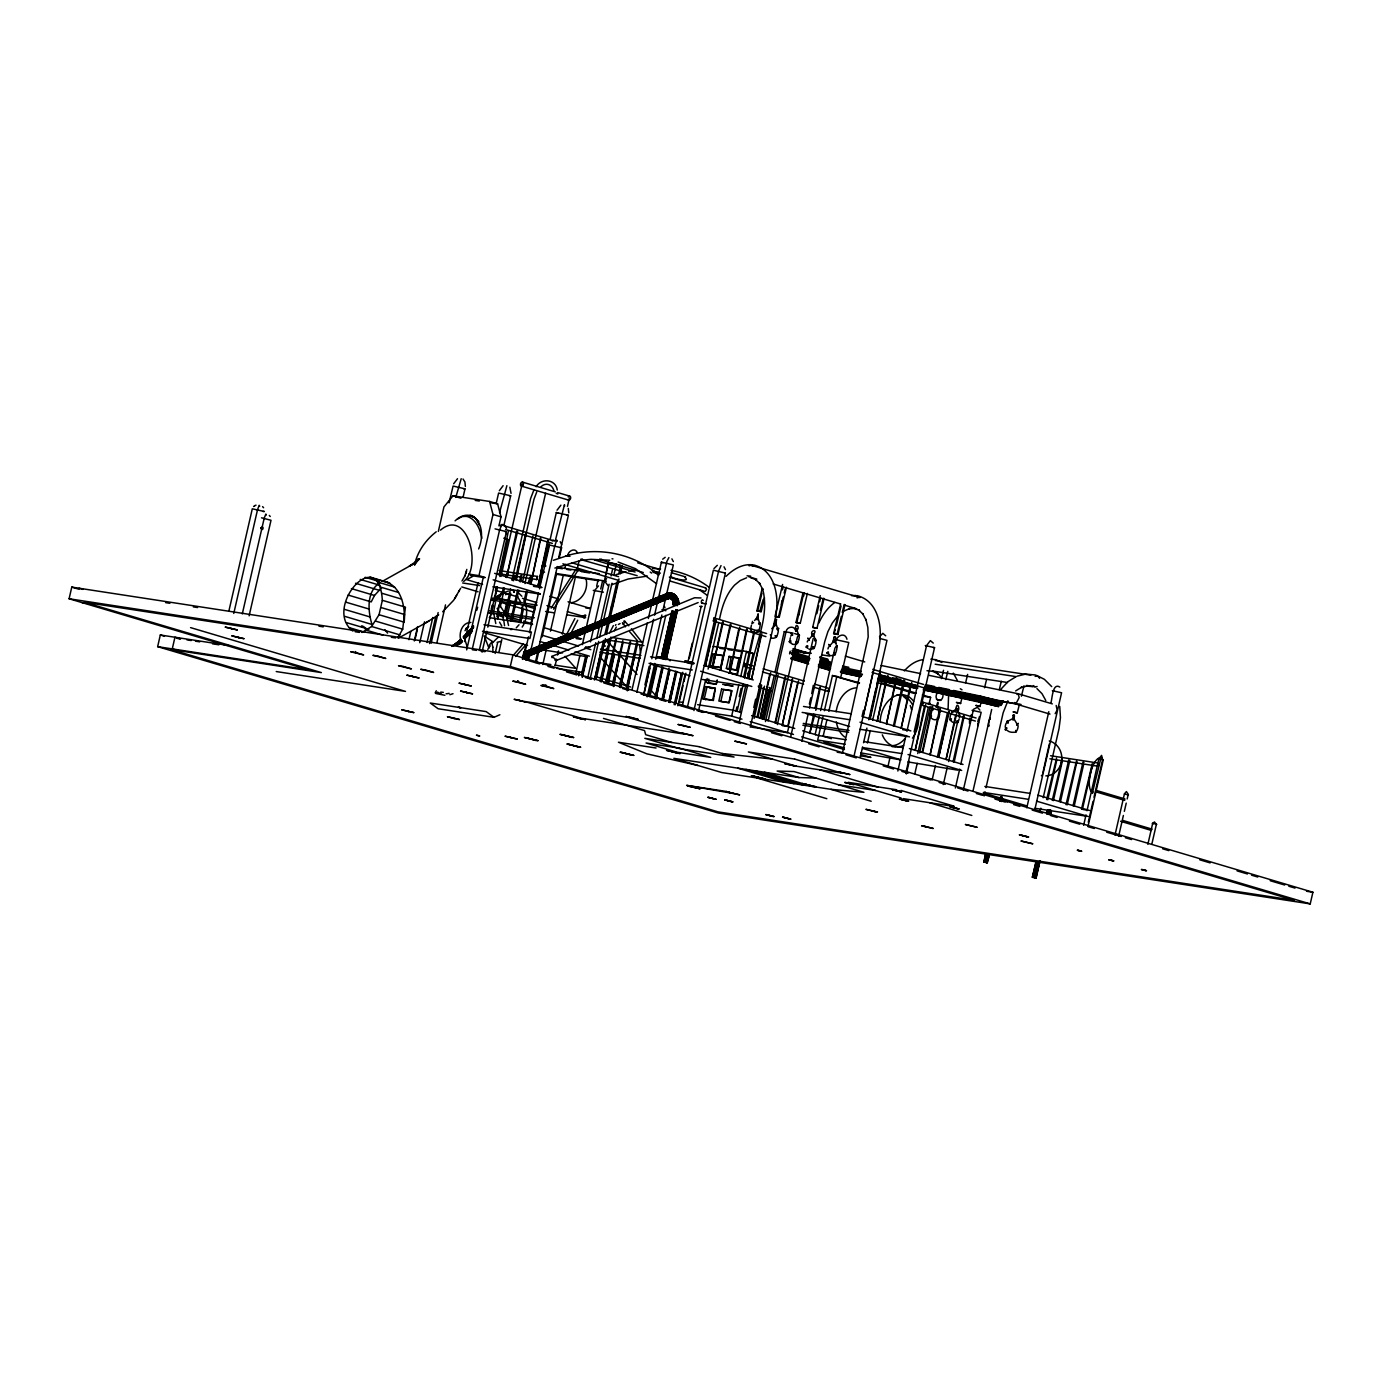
<?xml version="1.0" encoding="UTF-8"?>
<svg xmlns="http://www.w3.org/2000/svg" width="1382" height="1382" viewBox="0 0 1382 1382"><rect width="100%" height="100%" fill="white"/><g stroke="black" fill="none" stroke-linecap="round" stroke-linejoin="round"><path stroke-width="1.5" d="M651.648 573.081L650.231 572.062M673.293 602.777L673.138 604.867A5.511 4.025 -81.3 0 0 673.172 601.636M678.147 604.314L678.009 600.462M678.286 604.21L678.286 602.31M678.527 604.331L678.614 602.397L678.769 604.314M564.582 506.209L564.461 504.706L555.339 540.535M551.142 608.166L575.724 569.747L577.935 570.369L553.543 609.151M397.791 637.758L402.698 629.155L405.444 607.164L382.348 600.306C378.772 543.126 322.386 607.925 352.825 631.056M361.998 632.472L371.603 626.495L379.048 614.714L404.2 622.176L404.46 614.023M750.841 629.259L750.944 627.756A10.538 7.169 -73.5 0 1 751.411 625.39M500.578 525.834L499.748 524.728M758.286 686.059L758.718 687.303L772.262 691.328M827.939 690.257L828.768 691.346L829.235 688.512L814.654 684.142M345.034 616.441L372 624.457C367.802 611.069 366.368 591.41 379.739 582.824M404.2 622.176C405.427 607.337 401.592 587.108 385.664 581.718M956.085 709.001C961.285 714.874 957.674 698.135 955.843 708.966M611.604 608.287L611.5 606.646M640.488 653.582L639.641 645.066M812.426 635.582C820.165 627.894 807.468 629.95 813.152 636.394M1013.075 720.247L1013.593 717.966M493.771 611.034L495.585 602.051M924.817 688.391L979.337 699.741L1000.931 705.494L1003.021 700.691M970.907 715.22L972.306 715.185M524.469 653.962C521.221 649.229 531.379 655.949 527.423 656.139M948.087 709.467L948.605 694.68M789.571 653.859L790.21 651.216M622.436 622.695L625.372 626.841M379.048 614.714L382.348 600.306M955.86 709.709C956.672 705.546 958.866 711.35 956.033 710.607M758.01 618.652C758.493 614.506 754.417 619.637 757.319 619.827M774.49 623.956L776.529 619.24L776.062 623.921L774.49 623.956L775.907 622.418L775.924 624.768M795.496 629.777C795.773 634.891 798.71 626.253 795.6 629.397C795.151 620.622 801.474 629.104 795.704 630.624M812.15 635.133L813.566 633.595L813.359 636.204M673.362 604.971L673.362 601.429M673.639 604.919L673.656 602.034L671.116 597.784M674.122 604.988L674.14 602.068L672.326 599.132A6.945 5.062 -81.3 0 0 670.097 598.32L668.905 598.406M674.727 605.109L674.744 602.051L672.827 598.959A7.29 5.321 -81.3 0 0 670.495 598.112L668.042 598.665M676.109 605.385L676.109 601.861L673.863 598.216A8.586 6.271 -81.3 0 0 671.116 597.214L528.356 655.448L527.319 660.285M676.783 605.541L676.8 601.688L674.33 597.68A9.449 6.893 -81.3 0 0 671.307 596.592L528.062 654.982L527.112 659.162M677.405 605.679L677.422 601.498L674.71 597.11A10.365 7.566 -81.3 0 0 671.376 595.901L527.648 654.446L526.283 660.354M747.472 673.535L748.059 675.297L748.353 672.205M436.954 642.44L445.522 604.901M466.822 569.401L464.697 576.259M612.191 607.838L617.927 581.062M514.225 592.308L513.672 590.373L512.204 590.339M1042.892 772.763L1049.318 743.965M499.127 574.584L508.455 530.895M491.163 609.427L492.096 605.281M495.395 590.77L496.328 586.624M490.057 617.944L493.253 605.541M495.136 597.249L497.485 586.884M499.835 576.519L500.768 572.373M496.829 616.735L500.578 600.151M501.994 593.932L503.393 587.713M505.743 577.331L507.211 573.271M517.68 531.362L506.676 576.847L516.626 531.103M497.503 619.084L498.919 612.848M500.319 606.629L504.551 587.972M506.9 577.607L507.833 573.444M504.931 613.694L510.563 588.801M512.446 580.509L513.897 574.273M505.605 616.027L510.77 593.223M513.586 580.768L514.536 576.622M515.296 579.386L516.35 579.594L515.279 579.404L525.609 533.78M516.419 579.628L526.214 533.867M511.634 621.226L510.597 621.002L517.645 589.889M519.528 581.597L520.928 575.378L521.981 575.603M511.737 621.261L518.786 590.149M520.668 581.857L521.619 577.711M523.761 581.805L522.638 581.58L532.968 535.957M523.208 610.153L520.392 622.591L519.338 622.366L523.001 605.731M523.933 601.585L526.283 591.22M528.166 582.928L530.239 576.812M524.624 603.934L527.44 591.479M529.323 583.187L530.723 576.968M540.414 538.168L530.895 583.999L540.811 538.289M548.378 540.431L537.961 586.123L547.756 540.345M581.459 674.485L585.692 655.828M582.133 676.835L586.832 656.087M594.796 678.769L600.911 651.82M600.254 680.082L610.015 638.657M600.341 681.689L607.735 652.805M601.878 678.268L610.792 638.864M601.498 681.948L608.08 652.909M605.852 680.946L615.767 639.538M606.992 681.205L616.389 639.728M607.285 683.364L614.385 654.412L608.443 683.641M612.917 682.034L622.833 640.626M612.882 684.228L619.827 655.241L613.556 686.56M614.074 682.293L622.988 642.889M619.62 685.196L630.002 641.732M619.482 687.39L627.048 656.364L620.639 687.649M620.76 685.472L630.624 641.922M626.685 686.284L636.601 642.734M626.651 688.495L634.062 657.435L627.324 690.827M627.843 686.56L637.707 643.01M644.928 684.936L649.16 666.279M648.814 696.269L655.863 665.157M649.955 696.528L657.003 665.416M654.93 698.065L661.978 666.953M656.087 698.325L663.135 667.212M662.013 699.137L669.061 668.042M663.153 699.413L669.734 670.374M668.698 702.315L675.746 671.203M669.855 702.574L676.904 671.479M675.781 703.403L682.829 672.291M716.291 620.103L705.459 665.675L715.41 619.948M723.27 622.176L712.559 667.782L722.51 622.055M730.214 624.336L720.402 670.115L730.974 624.457M729.541 672.809L738.731 629.086M746.556 629.19L736.744 674.969M736.399 674.813L737.332 675.055L747.161 629.276M736.917 706.928L735.967 711.074L737.107 711.315L743.222 684.366M739.266 696.563L741.132 688.271M743.758 677.007L744.743 677.232L743.671 677.025L754.002 631.401M744.639 678.147L754.607 631.488M761.81 633.647L751.549 679.357L760.877 635.651M753.795 707.429L755.678 699.137M769.636 674.589L760.152 718.26L770.707 672.619M768.254 720.558L767.148 720.316L768.237 720.575L778.066 674.796M775.095 722.682L784.907 676.921M774.663 722.527L775.648 722.734L785.667 677.042M782.367 724.773L792.249 679.098M782.298 724.824L792.577 679.132M797.604 682.898L787.723 726.431L788.863 726.673L787.377 732.633L751.514 727.122M809.368 704.008L810.785 697.789M811.718 693.643L813.342 685.247M814.844 714.477L809.852 733.013L813.704 714.218M815.104 707.999L819.802 687.269M815.777 710.331L820.407 687.372M863.456 710.262L862.04 716.481L863.163 716.722L873.269 671.03M869.831 718.778L879.488 672.982M869.243 718.588L870.228 718.795L880.248 673.103M887.935 675.383L877.242 720.989L886.708 677.335M896.78 678.009L886.518 723.719L896.175 677.923M904.674 680.359L894.344 725.965L893.446 725.809L903.534 680.117M911.723 682.449L901.168 728.089L910.496 684.401M914.124 731.873L924.748 686.318M925.75 704.561L915.212 750.201L924.385 706.478M922.157 752.292L931.969 706.513M921.708 752.119L922.71 752.344L932.712 706.634M940.416 708.931L930.155 754.624L939.656 708.811M949.261 711.557L938.706 757.198L948.639 711.471M956.62 713.751L946.065 759.392L955.532 715.721M954.254 761.707L953.131 761.482L963.444 715.859M1046.64 799.522L1056.556 758.131M1047.781 799.781L1056.712 760.394M1052.238 800.385L1062.153 758.994M1053.378 800.644L1062.309 761.24M1059.303 801.474L1068.701 759.996M1060.46 801.733L1069.858 760.255M1066.006 804.652L1076.388 761.171M1067.146 804.911L1077.01 761.361M1073.071 805.723L1082.952 762.173L1083.989 762.398M1074.229 806L1083.626 764.522M1092.264 763.624L1081.484 809.161M1082.4 809.403L1092.264 765.853M643.77 695.111L649.885 668.162M648.365 695.751L655.137 668.905M649.834 693.902L655.483 669.026M655.431 696.839L662.082 669.959L655.966 699.137M662.133 700.018L669.372 671.099L663.118 700.242M669.009 701.676L675.867 672.688L669.994 701.901M674.122 704.613L681.464 673.535L675.124 704.837M753.587 716.135L760.186 687.113M754.123 718.433L761.655 685.247L760.791 685.092M757.042 717.172L763.641 688.132M758.044 717.379L764.471 686.18M761.845 718.588L768.444 689.566M762.847 718.813L769.912 687.7L768.979 687.476M157.652 646.655L308.514 669.821L69.1 598.769L71.778 587.108L512.964 654.843L1312.9 892.236L1310.222 903.897L718.174 812.996L157.652 646.655L160.312 634.994L228.168 645.411M228.997 610.568L252.301 508.801L264.377 511.513L262.891 511.444M233.765 613.453L257.553 509.595L259.211 505.311L259.712 506.227M242.299 613.902L264.169 518.354L265.845 514.069L266.329 514.985M249.123 615.819L271.01 520.271L261.509 517.818M355.468 652.494L363.639 654.913L350.7 651.768L355.468 652.494L355.675 651.544M408.951 639.693L410.817 631.505M438.353 531.414L443.95 506.935L452.968 495.827L489.591 501.459L497.606 503.825L501.01 516.851L499.144 525.005M414.306 640.954L417.589 626.599M414.98 639.78L417.381 629.363M449.098 502.841L453.089 486.049L465.008 488.831L463.091 497.192M419.748 642.682L424.533 621.814M455.784 497.365L461.208 478.725M427.055 642.509L432.791 617.478M429.56 643.58L435.779 616.389M431.132 643.235L438.146 612.554M468.74 574.066L478.984 575.638L492.994 514.467L489.591 501.459M464.594 641.542L478.017 582.979M496.207 503.514L498.608 493.063L510.684 495.775L503.981 525.056M466.684 649.885L483.406 576.881M499.541 512.687L506.883 485.687M472.419 648.607L499.645 529.721L502.046 524.296M479.243 650.525L506.468 531.638L495.067 528.874M482.059 652.149L486.827 631.28M487.794 627.117L496.864 587.488M499.731 574.981L507.85 539.516L503.791 538.22M500.975 576.449L522.154 483.994M495.171 653.444L497.572 642.958M502.858 619.896L506.693 603.122M511.979 580.06L530.705 498.263L533.815 490.178M498.954 652.149L501.839 639.59M506.641 618.618L510.476 601.861M517.68 570.42L534.005 499.161L536.734 492.009M524.935 583.55L545.631 493.201M69.1 598.769L510.286 666.504L512.964 654.843M522.379 659.024L523.864 652.149M522.793 658.35L524.21 652.149M517.507 681.844L525.678 684.28L512.757 681.119L517.507 681.844L517.732 680.894M522.672 659.421L526.145 644.288M530.947 623.386L535.732 602.466M539.567 585.726L542.919 571.094M543.869 566.914L549.138 543.903M550.105 539.723L556.324 512.532L568.399 515.261L558.812 557.084M523.26 658.488L524.694 652.287M524.21 655.586L528.511 636.826M529.461 632.645L538.548 593.016M539.498 588.853L549.535 545.044L561.593 547.773L559.209 558.19M523.847 658.713L525.246 652.546L670.685 593.448A13.423 9.795 -81.3 0 1 675.003 595.003M524.469 659.041L525.868 652.926L670.996 593.914A12.87 9.38 -81.3 0 1 675.124 595.417M525.125 659.439L526.507 653.392L671.22 594.519A12.127 8.845 -81.3 0 1 675.124 595.936L677.094 598.147M525.747 659.888L527.112 653.911L671.358 595.193A11.281 8.223 -81.3 0 1 674.969 596.506L676.817 598.561M527.509 660.164L528.477 655.828M528.494 660.561L529.928 654.308M530.878 650.145L554.769 545.855L556.756 540.137L557.222 541.191M567.466 506.417L569.384 498.004M535.335 662.479L537.719 652.045M539.153 645.791L557.309 566.534M536.406 661.926L539.274 649.419M542.141 636.895L556.48 574.29M542.815 664.552L546.166 649.937M550.468 631.142L563.39 574.739M564.823 568.486L565.791 564.305M545.648 686.163L553.819 688.599L540.898 685.437L545.648 686.163L545.855 685.23L542.694 684.729M555.149 665.485L556.583 659.214M557.551 655.033L558.501 650.853M562.319 634.148L575.24 577.745M577.158 569.401L579.075 561.04M575.655 673.915L579.956 655.103M582.358 644.651L585.709 630.019M586.659 625.839L594.796 590.321L598.492 585.899M596.644 586.193L598.078 579.922M578.678 675.833L579.594 671.859L556.825 668.352M600.721 588.974L602.638 580.63M605.696 574.929L608.754 562.319M582.392 677.318L587.177 656.45M590.511 641.853L593.379 629.346M594.813 623.075L608.564 562.388M587.644 678.113L595.763 642.665M596.713 638.484L599.581 625.977M600.531 621.796L609.134 584.258M611.051 575.914L612.485 569.66M590.131 678.769L598.682 641.386M599.633 637.24L602.5 624.785M603.45 620.622L612.001 583.256M613.798 575.413L616.441 563.891M594.467 680.03L603.537 640.402M604.971 634.148L607.838 621.641M608.806 617.46L616.925 582.012M618.825 573.668L620.743 565.324L619.101 564.685M601.533 653.686L600.634 657.625L626.495 686.474M596.368 678.286L605.454 638.605M606.422 634.424L609.289 621.9M610.239 617.719L618.86 580.129M620.293 573.858L622.194 565.497M632.11 689.428L647.398 622.677M648.348 618.514L651.216 606.007M652.649 599.736L661.408 562.128L673.328 564.927L666.625 594.122M636.757 670.512L639.866 656.951M636.877 692.313L653.6 619.326M654.55 615.145L657.417 602.638M658.368 598.458L666.884 561.386L668.888 557.585M643.701 694.23L650.87 662.945M651.82 658.782L661.857 614.973M662.807 610.809L665.675 598.285M647.139 696.856L654.792 663.412M655.742 659.231L665.796 615.336M657.106 657.694L657.331 656.744L662.082 657.469L670.253 659.905L670.045 660.855M671.497 613.09L661.252 657.78L671.911 610.948M661.633 657.918L672.239 610.999M672.723 611.086L661.874 658.419L665.951 659.629M661.062 657.694L662.634 657.884L673.328 611.19M667.264 650.715C664.155 655.172 669.199 661.201 663.308 658.022L674.001 611.328M663.999 658.195L674.71 611.483M664.69 658.385L675.867 609.6M665.295 658.558L676.472 609.756M665.882 658.955L676.99 609.877M666.21 658.989L677.37 609.98M666.383 658.989L677.56 610.049M693.902 662.911L685.075 660.976L684.85 661.926L690.983 663.74M677.906 705.787L685.057 674.571M687.925 661.995L692.244 643.131M679.668 700.363L683.019 685.731M683.986 681.551L685.887 673.189M689.238 658.558L701.21 606.318M689.825 661.702L689.601 662.652L693.695 663.861M682.328 705.77L713.371 570.196L724.79 572.96M687.562 706.582L718.623 571.008L721.024 565.583M693.919 710.573L725.446 572.925M698.566 710.693L705.718 679.495M708.102 669.078L718.588 623.317M719.538 619.153C721.957 606.871 725.913 594.45 734.619 585.087L740.182 580.561L746.643 577.78M702.54 698.566L705.286 686.595L715.323 688.132L712.594 700.104L702.54 698.566L705.874 699.551M707.152 678.458L706.237 682.449L716.273 683.986L717.189 680.013M705.787 699.551L704.215 699.102L706.962 687.13L709.26 687.32L715.34 688.426L713.354 700.605M708.638 683.33L708.793 679.115M712.317 666.47L714.304 654.291L723.442 655.794M720.696 667.765L722.821 655.448L712.767 653.911L710.037 665.865L720.074 667.402M717.172 680.41L716.256 684.384L707.878 683.105M726.327 668.37L729.074 656.415L739.111 657.953L736.381 669.907L726.327 668.37L729.661 669.354M720.799 701.52L723.529 689.549L731.907 690.845L729.178 702.799L721.076 701.503M729.04 669.043L731.026 656.865L740.147 658.368M737.418 670.322L739.405 658.143M700.38 711.298L731.665 716.101L738.783 684.988M740.7 676.61L746.47 651.458L753.138 653.444L747.386 678.579M757.716 618.773L758.182 613.798L756.593 619.015M739.698 712.11L745.935 684.867M739.111 722.527L747.679 685.075M749.113 678.838C752.067 648.97 770.845 618.894 762.519 588.525L762.76 589.423L759.271 582.893L759.945 583.705L755.263 579.283L756.265 579.801L750.651 577.693M750.271 727.157L775.164 618.48C779.776 599.408 776.304 570.403 753.57 564.927M782.506 589.872L783.283 586.486M781.435 604.435L781.815 600.963M764.177 719.383L774.231 675.487M775.198 671.307L784.285 631.591L793.147 633.146M765.49 721.577L786.082 631.695C786.634 626.927 793.665 625.269 795.617 629.985M798.813 615.059L799.591 611.673M803.668 596.108L804.22 592.705M777.34 724.583L793.147 655.604M794.097 651.423L797.449 636.791M790.763 736.52L813.272 638.277M801.905 741.357L808.09 714.304M809.524 708.068L824.778 641.49L827.904 631.626L832.361 622.937L837.941 615.75M833.899 637.43C831.411 650.214 838.891 633.025 833.743 637.361M815.363 733.566L819.198 716.843M820.632 710.573L835.004 647.864M835.955 643.684C834.4 636.636 844.903 630.848 846.976 639.244M822.964 716.913L817.678 740.061L845.214 744.293M824.398 710.711L832.465 675.504L859.535 682.898M826.937 719.677L823.154 736.243L831.377 738.679M828.837 711.385L836.905 676.178M840.619 678.044L848.755 642.509L835.367 639.572M842.433 753.19L868.19 636.964L867.861 627.549L865.84 619.188L866.082 620.103L862.593 613.556L863.284 614.368L858.585 609.946L859.587 610.481L853.99 608.356M854.093 755.747L878.503 649.143C883.098 630.071 879.626 601.066 856.909 595.59M860.191 757.388L862.575 746.936M863.543 742.756L866.894 728.124M868.794 719.763L875.981 688.426M876.948 684.245L878.848 675.884M879.816 671.704L886.985 640.35L879.695 638.415M867.412 743.032L870.28 730.56M872.664 720.16L881.232 682.743L916.197 693.125M888.021 766.164L889.939 757.837M897.834 771.035L905.97 735.5M906.938 731.32L926.562 645.619L930.362 640.626L933.265 643.096M905.815 773.056L934.543 647.64L925.301 645.549L926.545 646.05M906.333 773.955L909.218 761.361M917.752 753.535L928.22 707.791M929.17 703.628L930.604 697.392L922.364 694.956M914.798 773.868L917.216 763.365M919.617 752.862L930.19 706.651M936.011 707.014C939.104 706.288 938.361 696.77 936.478 706.979M932.107 780.053L935.441 765.49M937.342 757.146L947.361 713.423M943.301 784.561L947.136 767.839M948.57 761.551L957.674 721.819M955.359 788.016L959.695 769.1M961.129 762.795L973.515 709.294L977.437 707.29L979.89 710.106M963.34 790.02L981.151 712.3L972.047 710.313M972.98 791.126L991.671 709.536M984.105 795.997L985.055 791.834M986.005 787.671L1003.177 712.715L1007.91 700.76M1013.041 715.306C1012.609 725.947 1016.219 711.695 1013.144 715.34M983.846 861.953L985.418 854.922L987.715 855.354L989.167 855.803L987.042 862.731L983.777 861.902L987.042 862.731M984.053 862.04L985.418 854.922M984.364 862.126L985.902 854.974M984.692 861.988L986.282 855.043M985.141 862.074L986.731 855.13M985.642 862.195L987.232 855.233M999.67 800.938L1000.62 796.758M986.126 862.299L987.715 855.354M1000.153 801.059L1001.121 796.878M986.662 862.679L988.182 855.475M986.99 862.541L988.579 855.579M1001.017 801.284L1001.967 797.103M1001.328 801.387L1002.278 797.207L1001.604 801.508M987.335 862.783L989.097 855.752M1026.791 807.796L1048.817 711.661M1050.735 703.3C1052.238 700.398 1052.255 682.086 1059.821 687.079M1034.773 809.817L1061.583 692.762L1052.341 690.672L1053.585 691.173M1039.851 812.374L1040.801 808.194M1043.203 797.742L1059.009 728.711L1060.443 717.621L1059.735 706.409M1035.913 878.123L1040.059 860.658L1036.103 878.14L1032.354 877.259L1035.913 861.919M1046.865 813.912C1044.809 807.313 1054.742 809.576 1050.078 814.551M1032.63 877.38L1036.103 861.936M1047.141 814.05L1047.902 809.8M1032.354 877.259L1036.396 861.971M1047.452 814.136L1048.351 809.766M1032.89 877.276L1036.776 862.04M1047.781 813.998L1048.731 809.835M1033.736 875.86L1034.531 872.37M1033.27 877.345L1037.243 862.126M1048.23 814.102L1049.197 809.921M1033.736 877.432L1037.727 862.23M1048.731 814.205L1049.681 810.025M1036.154 878.106L1034.721 877.656L1038.227 862.351M1050.182 810.146L1049.232 814.741M1035.17 877.777L1038.677 862.472M1049.681 814.43L1050.631 810.267M1035.239 878.019L1036.431 872.802M1035.619 878.088L1039.61 860.692M1050.424 814.793L1051.339 810.474M1050.614 814.793L1051.08 810.578M1083.643 825.313L1086.027 814.896M1086.995 810.733L1098.915 758.666L1101.609 755.418L1102.594 759.72L1094.008 797.207M1088.273 822.204L1093.041 801.37M1088.014 826.401L1103.268 759.755L1098.535 758.614M1114.998 835.039L1124.447 793.804L1126.399 791.575L1128.213 794.149M1118.677 836.093L1123.393 815.484M1124.343 811.355L1126.226 803.115M1127.176 798.986L1128.127 794.857M1147.855 844.367L1152.674 823.378L1154.454 821.945L1156.354 824.449L1152.018 843.331M764.488 597.75L761.188 611.656L756.852 610.844L762.052 588.991M757.699 610.999L761.931 593.12M759.72 611.431L763.175 599.581M782.592 584.448L775.043 616.234L778.532 616.89L783.248 597.024M784.199 593.051L785.131 589.077M776.58 616.579L779.31 617.063L786.444 587.246M799.038 622.971L795.98 622.453L803.046 592.653M798.209 622.971L796.809 622.608L803.408 594.796M797.518 622.643L800.247 623.282L807.382 593.448M815.345 627.808L812.685 627.411L820.234 595.625M816.831 613.66L818.714 605.713M819.664 601.74L820.597 597.767M820.424 610.188L823.257 598.268M815.553 627.998L817.021 628.223L824.087 598.423M835.851 634.148L833.622 633.63L840.688 603.813M834.452 633.785C835.384 635.046 833.743 631.436 835.402 629.812M836.335 625.839L841.068 605.955M836.093 634.027L837.112 634.269L841.362 616.389M842.294 612.416L844.177 604.47M836.49 634.217L837.941 634.424L845.024 604.625M942.766 692.123C945.167 705.165 930.518 701.175 938.499 691.052M941.505 678.579L943.526 670.27M945.789 679.65L947.793 671.341M958.849 703.092L960.611 703.49L962.114 697.254M965.638 682.708L967.642 674.381M977.938 705.995L980.045 706.461L981.047 702.315M984.554 687.77L986.575 679.443M999.29 689.618L1001.311 681.309M1016.167 712.594L1017.29 712.836L1019.38 704.509M1021.419 696.2L1023.958 685.8M557.844 493.996L556.203 493.27M465.941 573.599L466.511 571.353M1042.443 774.818L1041.372 775.751M1002.866 702.039L980.684 696.131L977.713 701.21L923.176 689.86M759.426 684.228C761.707 686.198 760.255 681.568 758.908 687.286M520.979 620.984L522.292 616.389L522.171 606.681M476.842 610.205L477.671 607.303M499.075 526.006L499.541 524.953M834.659 641.818C835.782 637.344 830.997 642.025 834.072 642.613M510.545 629.553L512.186 629.449M458.392 706.962L460.603 708.189L459.791 707.187M567.691 555.944C567.864 550.831 575.568 546.996 577.503 553.145M415.775 562.509L416.327 560.885M790.763 636.238L792.041 633.543M937.169 718.001L938.654 718.485L937.514 719.331M751.929 623.887L752.568 622.539M977.765 724.099L978.041 723.477A10.071 7.342 -81.3 0 0 978.491 722.13M618.998 579.006L617.789 580.146L562.854 563.821M807.727 646.845C808.539 643.563 803.84 648.003 807.053 647.484M453.659 483.769L457.511 478.708M499.334 490.714L503.1 485.704M557.05 510.2L560.902 505.156M879.47 636.826L882.822 633.319L885.707 635.789M381.778 587.557L374.505 595.469L371.205 601.913L348.091 595.055M565.946 635.841L574.86 618.6M570.783 633.664L577.711 620.242M603.191 645.446L605.955 640.021M609.669 632.818L613.366 625.597M608.011 643.269L609.859 639.659M614.472 630.658L616.32 627.065M818.8 623.092C822.497 615.197 827.542 607.579 834.78 602.5M501.459 599.408L498.056 607.994L498.159 617.702M758.182 631.747L759.115 629.743A11.937 8.119 -73.5 0 0 760.152 625.2L758.442 619.464M414.565 565.255L418.141 558.967L414.721 564.029C417.796 551.124 425.811 539.878 436.211 531.811M461.985 580.993L464.922 575.828M442.655 611.794L453.624 600.289L460.655 588.266M454.713 598.7L456.716 595.193M458.599 591.841L459.377 590.477M799.573 635.323L798.623 634.286L798.122 635.945M827.023 660.06L827.853 659.162L819.751 656.899M990.082 718.45L989.201 720.298A8.879 6.478 -81.3 0 0 988.545 723.166L988.614 725.913M464.991 630.71L466.615 627.946M713.63 620.518L713.734 617.823L766.63 633.543M1016.461 731.233L1017.135 730.024A10.071 10.037 -14.3 0 0 1018.102 725.844L1013.542 718.156L1007.443 721.439L1005.941 723.771A8.879 8.862 -14.3 0 0 1005.284 726.638L1005.612 729.402L1008.756 731.475A9.985 9.968 -14.3 0 0 1012.315 732.287L1016.202 732.253L1015.632 730.456M713.941 568.607L717.31 565.307M1098.88 763.555L1098.483 766.025M932.159 709.001L930.915 711.35A8.879 6.478 -81.3 0 0 930.259 714.218L930.829 717.586M951.991 712.041L950.747 714.39A8.879 6.478 -81.3 0 0 950.09 717.258L950.16 720.005L952.353 722.043A9.985 7.29 -81.3 0 0 954.91 722.803L957.691 722.25L958.607 720.488A10.071 7.342 -81.3 0 0 959.056 719.141M582.444 559.019L580.872 559.157M601.585 559.088L600.548 559.831L599.926 558.829M470.899 622.401C462.711 622.366 459.014 631.781 460.431 638.743M522.189 627.1C527.268 619.412 527.959 609.307 524.521 600.825M472.178 627.307L473.162 625.77M472.281 627.48L473.577 625.821M471.279 628.516L472.316 626.996M471.366 628.706L472.73 627.031M473.007 627.134L469.586 631.263M473.3 627.273L469.811 631.505A46.763 31.821 -73.5 0 1 466.632 634.804L463.782 637.672M472.696 628.655L473.577 627.463M470.329 629.691L471.608 628.171M470.433 629.881L471.849 628.223M472.022 629.328L470.053 631.729M471.331 630.728L472.316 629.518M489.332 645.083L492.044 641.749M950.073 719.227L950.54 720.385L951.455 718.761M513.724 592.204L513.759 590.563L512.497 590.235M470.692 629.328L468.343 631.954M470.917 629.363L468.567 632.403M471.487 630.313L470.329 631.92A47.126 32.062 -73.5 0 1 467.133 635.236M471.625 630.883L470.623 632.075A47.23 32.132 -73.5 0 1 467.41 635.392M471.901 630.987L470.882 632.179A47.247 32.149 -73.5 0 1 467.686 635.495M472.316 631.021L471.124 632.213A47.23 32.132 -73.5 0 1 467.928 635.547M472.454 630.952L471.452 632.127A46.971 31.959 -73.5 0 1 468.256 635.444M440.512 530.101C467.341 507.367 482.525 567 463.696 581.425M816.106 640.505L815.605 639.158L814.654 640.816M513.24 655.344L523.242 644.012M515.572 656.45L525.592 645.083M516.281 627.843L519.01 624.768M468.343 631.764L469.535 630.468M1055.157 713.648L1057.144 710.21L1056.176 705.476M977.817 721.525L978.508 719.124M977.765 725.671L977.8 724.254M415.947 562.716L419.61 558.812L409.158 566.344L413.391 563.96L382.33 581.373M904.381 670.892C909.08 665.347 915.506 660.734 922.848 659.663M1000.965 689.169L1008.031 681.62L1016.15 676.627M530.774 623.887L531.897 623.887L531.621 625.061M467.306 633.025L468.74 631.539M467.375 633.25L468.982 631.591M467.513 633.492L469.241 631.695M468.515 632.921L469.535 631.85M469.483 632.593L464.024 637.914M536.13 486.74C541.278 477.827 555.806 479.001 557.257 490.04M951.576 711.816L952.993 712.456M990.168 717.586L990.168 718.899M463.385 636.774L466.442 633.664M463.385 636.964L466.65 633.647M463.454 637.188L466.891 633.699M463.592 637.43L468.222 632.749M464.3 638.121L469.016 633.353M464.577 638.277L469.206 633.595M464.836 638.38L469.344 633.837M465.078 638.432L469.414 634.062M467.531 632.628L466.235 633.889L467.721 632.611M466.304 634.303L467.962 632.645M662.686 559.192L665.174 557.309M750.443 629.536L752.084 629.484M436.798 693.073L435.175 692.883L436.297 690.793M637.154 575.689L581.425 559.762M684.798 577.331C692.071 582.858 671.462 578.488 670.564 576.156M754.468 620.518L757.561 617.668M771.726 628.724L775.717 625.027L774.507 624.336M726.086 576.329C733.065 569.453 742.22 563.701 752.447 564.823M541.053 486.637C545.959 482.042 552.524 484.443 553.923 490.955M988.735 724.945L988.752 726.345M1017.031 694.438L1018.171 693.747L1052.324 703.887M702.661 602.915C700.052 604.487 701.693 597.629 703.231 600.427M583.981 615.629L584.655 615.163A1.762 1.106 -52.3 0 1 585.795 615.353L584.621 617.823A1.762 1.106 -52.3 0 1 583.48 617.633L583.308 617.046M778.221 629.518C780.692 627.048 775.008 628.395 777.427 629.777M836.801 646.897L836.801 645.342L835.574 647.035M468.705 626.512L466.028 628.534M253.58 506.52L254.772 505.657M701.054 597.957L694.524 597.767L551.867 656.398L552.057 657.694M554.856 660.112L556.48 660.078L551.867 656.398M979.164 718.156L979.199 716.93M953.563 710.935L956.672 708.707L959.523 714.269M493.875 598.51L496.414 596.609M493.875 598.976L500.906 594.277M492.787 600.082L501.407 594.571M492.942 600.358L500.267 595.677M493.167 600.617L500.457 595.953M493.409 600.825L496.967 598.337M493.685 600.997L497.226 598.51M438.699 614.886L424.861 623.351M618.376 624.474L620.121 623.541M554.666 541.053L502.184 525.177M744.224 663.481L752.879 665.779M925.232 685.213L926.061 686.301L924.938 688.132L872.042 672.412M1015.615 690.948L1021.834 687.113L1020.952 687.528L1027.448 685.938L1026.394 685.99L1032.769 686.681M496.311 596.782L500.647 594.243M496.276 597.266L501.165 594.398M775.682 637.534L777.289 635.133A11.937 8.119 -73.5 0 0 778.325 630.589L775.751 623.057M552.126 540.915L553.456 540.155M457.425 519.131L461.847 516.643L466.477 516.263C476.082 518.82 480.331 529.392 481.8 538.324M468.153 578.937L472.575 576.432M398.431 638.156L429.094 620.984M578.177 570.68L577.106 570.576M959.73 715.168L958.417 715.271M612.969 558.898L612.019 558.76M705.425 588.145L706.582 589.423L705.165 591.461L670.564 581.183M749.079 565.825L751.065 565.221L859.984 597.56M750.685 576.139L747.023 575.793M857.082 597.888L859.068 597.283M1124.482 800.299L1124.896 798.934L1096.254 790.418M1151.69 829.027L1151.275 830.409L1151.69 829.027L1122.961 820.476M500.129 594.571L504.223 592.567M500.059 594.813L503.998 592.999M493.996 717.31L486.17 711.609L430.268 703.023L438.111 708.741L493.996 717.31L499.869 714.753M602.673 642.25L604.072 641.645M603.347 650.438C607.735 650.024 612.157 641.213 605.454 641.352M843.521 611.224L849.965 608.443L848.911 608.771L855.113 608.46M576.259 674.019L582.133 671.566M464.853 488.882L463.506 488.762M510.684 495.775L509.181 495.706M506.313 531.69L504.983 531.569M507.85 539.516L506.365 539.446M568.244 515.331L566.896 515.192M561.593 547.773L560.107 547.704M608.667 562.595L616.683 564.029M523.674 652.304L666.884 593.517M523.64 652.58L667.316 593.673M529.686 650.542L549.414 642.423M553.353 640.799L663.826 595.4M557.982 639.486L563.977 637.033M575.948 632.11L579.939 630.468M611.88 617.339L617.875 614.886M641.835 605.04L647.812 602.569M529.392 655.327L665.64 599.322M527.889 656.26L668.992 598.078A7.756 5.666 -81.3 0 1 670.84 597.732A7.86 5.735 -81.3 0 1 673.362 598.648L675.418 601.982A5.511 4.025 -81.3 0 1 675.401 605.23M528.235 656.26L668.439 598.648M556.238 660.51L698.152 602.552M254.668 505.708L256.015 505.156M553.405 560.297L569.419 554.942M554.873 568.071L581.321 560.315L590.943 559.33L609.79 560.246M611.362 584.828L628.119 579.023L647.415 576.087M504.413 592.446L508.472 591.03M505.518 594.692L509.474 593.31M756.8 632.438L755.47 632.783A9.19 6.254 -73.5 0 1 753 632.403M774.991 637.845L773.661 638.19A9.19 6.254 -73.5 0 1 771.191 637.81M449.841 694.697L453.002 693.712M615.836 574.705L625.891 571.699M934.543 647.64L933.282 647.571M1103.268 759.755L1102.214 759.668M666.487 593.534L669.907 592.964A13.906 10.14 -81.3 0 1 674.364 594.571L676.264 596.471M666.176 593.742L668.335 593.085M665.934 594.105L668.75 593.241M665.796 594.588L667.109 594.208M667.178 598.199L668.905 597.87A7.29 5.321 -81.3 0 1 671.255 598.717L672.118 599.581M667.61 598.51L669.285 598.199A6.945 5.062 -81.3 0 1 671.497 598.993M756.852 610.844L759.513 611.241M779.31 617.063L776.701 616.648M795.98 622.453L797.76 622.729M800.247 623.282L798.761 622.919M812.685 627.411L814.81 627.739M833.622 633.63L835.091 633.837M961.993 689.791L960.3 688.754M571.112 602.742C581.839 601.429 588.559 589.509 586.141 579.386M1017.031 676.195L1025.738 674.071L1035.446 674.986M752.447 621.382L752.378 622.988L753.656 622.677M497.123 642.284L501.148 641.334M603.278 645.342L605.541 646.102M606.594 578.488L604.763 581.252L607.994 585.64M570.127 554.787C600.669 546.771 635.029 554.13 658.661 575.327M628.62 571.146L634.666 569.92M794.581 644.392L797.293 643.356L798.226 641.352A11.937 8.119 -73.5 0 0 799.262 636.791L796.671 629.276M832.24 655.569L834.935 654.515L835.868 652.529A11.937 8.119 -73.5 0 0 836.905 647.968L836.939 645.826M743.62 666.141L744.881 665.381L744.639 663.325M976.072 718.001L923.176 702.281L922.122 703.714L922.485 705.356L975.381 721.076M922.485 705.356L923.176 702.281M936.478 699.378L938.568 699.845M1017.29 712.836L1014.716 712.317M465.751 516.419L468.895 516.16M667.575 593.327L670.322 593.12A13.785 10.054 -81.3 0 1 674.744 594.709L675.971 595.849M1124.568 800.351L1095.926 791.834M1151.275 830.409L1120.577 821.288M851.606 595.694L855.769 595.487M711.575 666.262L719.953 667.541M728.279 668.819L736.658 670.115M704.215 699.102L712.594 700.38M997.804 706.565L998.875 706.548L923.694 689.704M365.384 629.587C367.612 628.585 359.994 623.731 361.497 626.944M387.565 633.129L384.852 629.674M534.074 612.209L534.454 610.533L534.074 612.209L500.111 602.12M652.684 568.486L660.544 568.866M537.494 576.449L536.786 579.542L537.494 576.449L499.196 570.559M799.055 777.548L777.15 771.052L794.011 771.553L863.923 792.301L830.945 789.329L721.853 772.573L673.846 758.338L799.055 777.548L815.916 778.049M1092.592 793.423L1092.817 791.782L1091.901 792.612M724.911 684.816L732.996 686.094M498.608 574.428L499.334 574.549M506.313 576.709L507.367 576.933M522.655 581.563L523.743 581.822M537.46 585.951L538.548 586.21M796.619 651.026L811.338 653.271M705.096 665.554L706.185 665.813M712.196 667.661L713.285 667.921M719.901 669.942L720.989 670.201M728.884 672.619L729.99 672.861L739.802 627.1M751.031 679.184L752.102 679.408M876.879 720.868L877.967 721.128M885.862 723.529L886.916 723.753M893.221 725.723L894.327 725.947M759.789 718.122L760.895 718.364M900.667 727.917L901.755 728.176M781.936 724.704L783.007 724.928M809.489 732.875L810.578 733.134M815.311 734.602L815.829 734.775M914.538 750.011L915.61 750.236M929.343 754.399L930.414 754.624M938.343 757.077L939.432 757.336M945.703 759.254L946.791 759.513M953.148 761.465L954.236 761.724L964.204 715.98M960.49 763.641L961.596 763.883L960.525 763.693M778.377 616.89L777.582 616.769M815.812 628.033L815.155 627.808M1128.489 794.909L1124.447 794.028M669.648 671.203L668.784 671.013M443.328 692.365L440.72 692.123M444.883 695.284L435.745 693.488M930.846 659.145L936.029 659.715L941.781 662.444M926.977 670.719L933.351 671.427L932.349 671.065L938.257 674.019L937.514 673.328L941.315 677.145M722.043 753.466L772.4 759.098M729.04 672.948L734.74 673.932M875.912 811.89L877.535 811.96L865.909 809.334L875.912 811.89L871.714 810.647M923.245 825.935L921.604 825.866L933.247 828.492L923.245 825.935L927.426 827.179M1037.226 871.126L1034.531 870.522M702.194 606.456L699.672 606.387M1155.974 824.38C1159.619 824.795 1149.409 822.445 1153.141 823.758M475.218 500.405L479.295 501.027M491.491 502.893L497.606 503.825M557.24 567.225L599.339 573.685M558.19 568.106L562.405 568.762M566.62 569.401L570.835 570.04M583.463 571.993L589.786 572.96M555.806 573.444L606.335 581.2M556.773 574.325L598.872 580.785M701.883 603.226L706.116 603.882M500.612 573.962L536.786 579.542M470.502 575.482L484.944 577.693M533.504 586.348L541.744 587.609M492.856 586.832L540.258 594.122M462.676 582.979L479.554 585.571M935.407 660.51L1030.834 675.159M585.692 607.907L589.907 608.546M935.182 664.206L1015.77 676.575M491.854 598.147L537.218 605.143M491.439 599.978L534.73 606.646M545.579 611.5L554.009 612.796M566.655 614.748L585.64 617.65M933.265 671.116L1007.495 682.501M1026.584 685.437L1035.066 686.733M821.668 654.861L829.926 656.122M488.969 610.758L534.333 617.737M713.095 646.344L746.47 651.458M488.554 612.572L531.845 619.24M719.78 648.313L723.943 648.953M728.124 649.609L732.287 650.248M736.451 650.887L740.631 651.527M746.885 652.477L753.138 653.444M489.297 617.65L532.623 624.301M610.568 637.257L642.492 642.181M605.61 639.693L643.908 645.584M994.159 700.311L1021.004 704.44M576.087 638.553L580.336 639.21M483.976 624.75L531.396 632.023L529.911 638.519L482.491 631.246M924.264 696.424L930.604 697.392M585.605 646.811L589.872 647.467M600.514 649.108L640.972 655.344M650.542 656.83L693.816 663.481M599.805 652.183L640.263 658.419M729.42 673.017L735.449 673.95M649.039 663.325L692.33 669.976M541.917 649.765L562.543 652.926M570.783 654.187L587.264 656.726M702.315 679.443L747.662 686.405M722.665 684.366L732.719 685.904M165.633 602.638L169.9 603.295M193.325 606.888L197.574 607.544M318.966 626.184L323.233 626.841M355.174 631.747L359.424 632.386M391.365 637.292L395.632 637.948M472.298 649.73L476.548 650.369M480.815 651.026L485.065 651.682M536.371 662.306L550.865 664.517M554.994 665.157L575.707 668.335M803.512 706.461L851.018 713.751M802.147 712.421L849.654 719.711M82.022 602.604L89.26 603.709M902.601 729.661L906.73 730.283M1050.579 755.729L1097.377 762.933M859.932 729.281L907.438 736.571M1049.871 758.804L1096.669 766.008M678.804 701.814L682.984 702.453M697.582 704.682L733.03 710.141L741.288 712.576M803.253 723.425L849.049 730.473M802.838 725.239L848.634 732.305M782.402 725.688L786.652 726.345M863.94 741.598L903.189 747.627M846.233 739.785L818.697 735.552L802.717 730.819M177.051 638.363L180.576 638.916L174.944 637.24L172.266 648.901L177.915 650.577M186.967 639.883L191.217 640.54M195.484 641.196L199.734 641.853M212.5 643.822L218.892 644.789M862.575 747.558L901.824 753.587M900.926 759.91L860.865 752.879M957.536 770.12L907.974 761.914M837.181 752.24L843.521 753.207M860.381 755.799L870.936 757.422L860.744 754.399M276.227 671.548L405.479 691.397L190.561 627.618M984.848 786.444L1029.555 793.32M983.483 792.404L1028.191 799.28M1083.142 809.524L1087.392 810.18M656.07 748.025L618.428 742.238L646.897 753.846L697.841 765.455M1034.928 808.28L1086.027 816.123M896.78 789.778L848.168 782.316L901.133 798.036M838.667 784.803L875.635 790.469M903.102 798.623L953.926 806.432M1306.508 891.252L1312.9 892.236M957.19 702.626L957.571 702.764M939.587 700.173L940.762 700.432M978.197 705.96L980.045 706.461M545.562 685.42L546.65 685.627M517.576 681.119L518.665 681.326M1014.889 712.335L1013.041 711.885L1016.34 712.663M569.971 556.324L565.912 555.84L566.81 556.272M814.896 627.877L817.021 628.223M835.16 633.802L836.404 634.234M908.734 730.232L908.527 730.266M835.713 633.906L837.941 634.424M881.198 665.485L920.602 673.621M928.894 675.332L1018.171 693.747L1019.173 697.547L1015.822 703.974L930.708 686.422M670.978 570.351C684.677 572.925 697.755 578.799 708.914 587.125M842.588 666.02L848.876 667.316M842.329 667.333L861.193 671.272M880.075 675.193L888.453 676.938M892.651 677.802L901.029 679.547M926.182 684.781L934.56 686.526M938.758 687.407L949.244 689.583M953.442 690.447L980.684 696.131M841.966 668.663L860.831 672.585M879.695 676.506L902.757 681.309M925.819 686.111L980.322 697.444L1002.451 703.352M841.483 669.89L862.454 674.243M879.228 677.75L916.974 685.593M925.353 687.338L979.873 698.687L1001.795 704.526M840.947 670.944L861.919 675.297M878.693 678.787L916.439 686.647M840.377 671.738L861.349 676.109M878.123 679.598L917.959 687.89M924.264 689.203L998.011 705.666M840.619 672.136L859.483 676.057M880.472 680.428L916.111 687.839M924.506 689.601L964.36 697.875M968.557 698.756L994.073 705.062M841.897 672.688L860.779 676.61M877.553 680.099L917.406 688.391M840.947 672.654L860.26 676.765M878.693 680.514L916.456 688.374M798.537 680.877L788.189 726.5M759.651 611.31L761.188 611.656M977.195 705.718L975.813 705.39L978.387 705.977M957.761 702.73L956.379 702.419L960.611 703.49M978.283 706.081L978.508 706.047M957.83 702.73L959.92 703.265L958.503 703.006M712.266 688.547L709.398 687.821M603.416 592.17L593.258 590.39M661.978 609.6L665.865 610.723M938.914 699.931L939.242 700.018M927.512 703.524C931.485 703.974 930 706.012 929.43 702.367M692.797 662.704L689.169 661.961L690.24 662.393M1081.121 850.984L1077.234 850.258L1081.605 851.122M976.746 699.672L977.264 701.019L995.8 706.029M661.684 669.942L662.496 670.08M530.222 583.843L531.206 584.016M794.685 633.561L797.69 634.528M893.532 789.848L900.252 791.782M951.041 806.915L957.761 808.85M845.974 782.54L852.694 784.492M900.563 799.159L907.283 801.111M1077.925 850.293L1081.605 851.364M1109.331 859.777L1113.011 860.848M1142.085 869.572L1145.764 870.625M1020.572 834.97L1027.292 836.905M803.875 783.732L813.946 786.634M668.18 750.53L678.251 753.432M753.035 775.924L763.106 778.826M561.766 734.533L571.837 737.435M621.883 752.378L631.937 755.28M568.728 744.207L578.799 747.126M526.076 737.66L536.147 740.579M725.515 799.953L731.942 801.819M783.421 817.246L789.83 819.094M708.759 797.379L715.168 799.245M766.665 814.672L773.074 816.52M522.413 482.093L555.27 491.854M557.672 492.562L569.66 496.121M521.498 486.118L568.728 500.146M748.698 576.726L756.852 579.144M773.16 583.981L840.411 603.951M844.488 605.161L856.719 608.788M452.968 495.827L460.983 498.211M492.994 514.467L501.01 516.851M637.655 562.854L660.026 569.505M671.358 572.684L685.593 576.916M652.252 570.714L660.389 573.133M653.133 571.163L659.231 572.977M653.047 572.269L659.162 574.083M669.32 577.106L705.96 587.989M505.553 529.479L552.334 543.385M600.548 559.831L643.286 572.528M594.433 559.935L635.115 572.027M571.785 562.785L618.583 576.691M1049.992 714.114L1015.822 703.974L1014.785 702.488M545.942 565.981L542.487 564.962L541.07 571.181L544.525 572.2M845.352 656.156L864.735 661.909M713.026 620.898L765.922 636.618M872.733 669.337L923.608 684.453M793.285 648.573L808.936 653.271M793.182 649.022L807.485 653.254M793.32 649.557L805.602 653.202M793.769 649.955L803.892 652.96M820.096 657.763L828.181 660.164M792.111 650.507L798.14 652.304M820.234 658.868L830.288 661.84M792.214 651.803L808.211 656.554M820.2 660.112L830.202 663.084M790.02 652.563L809.99 658.488M819.975 661.442L829.96 664.414M791.575 654.446L809.576 659.801M819.578 662.755L829.58 665.727M792.905 656.208L808.988 660.993M819.025 663.965L829.079 666.953M792.059 657.176L808.263 661.978M818.386 664.984L830.53 668.594M879.004 682.984L913.968 693.367M821.668 666.677L827.87 668.525M791.074 657.867L807.433 662.721M819.716 666.349L829.943 669.389M791.212 658.402L808.66 663.74M819.008 666.815L829.338 669.89M790.85 658.782L808.176 663.861M818.299 666.867L828.889 670.063M494.635 573.34L541.761 587.333M832.465 675.504L859.207 683.434M549.76 596.333L557.913 598.752M568.054 601.757L590.01 608.287M478.984 575.638L484.996 577.417M493.149 579.835L540.276 593.828M729.074 656.415L732.408 657.4M466.183 579.507L482.577 584.379M763.175 668.836L804.359 681.084M495.896 590.425L518.354 597.093M522.448 598.302L536.752 602.552M546.961 605.575L553.094 607.389M567.38 611.639L581.684 615.888M743.931 666.418L752.171 668.853M762.467 671.911L803.65 684.159M813.946 687.217L828.371 691.501M461.761 586.935L478.103 591.79M494.445 596.627L535.3 608.754M704.112 665.364L753.294 679.944M685.075 660.976L691.19 662.79M863.404 716.843L910.859 730.923M657.331 656.744L661.408 657.953M700.588 671.237L751.808 686.439M497.503 613.47L501.511 614.662M505.501 615.836L519.477 620M523.484 621.192L531.465 623.558M544.612 627.86L568.227 634.874M574.048 636.601L581.805 638.899M859.984 722.181L909.494 736.882M369.944 577.054L389.361 582.824M374.315 578.712L390.294 583.446M489.142 612.762L493.132 613.953M499.127 615.733L503.117 616.925M507.108 618.1L521.1 622.263M365.142 577.296L379.117 581.442M377.96 582.15L394.682 587.108M651.077 664.224L690.015 675.781M360.218 579.421L380.136 585.329M380.603 587.125L398.534 592.446M541.64 635.064L555.996 639.33M562.146 641.144L578.557 646.016M584.707 647.847L590.857 649.661M806.276 713.648L849.602 726.5M355.537 583.273L378.651 590.131M909.391 748.578L963.029 764.488M382.106 593.327L401.575 599.114M540.155 641.559L546.305 643.39M552.455 645.221L568.866 650.076M575.016 651.907L589.371 656.156M351.408 588.611L374.505 595.469M908.026 754.537L961.665 770.448M1037.934 795.186L1089.517 810.491M484.512 632.731L527.561 645.498M751.601 715.651L794.736 728.452M862.575 748.439L899.717 759.461M1036.569 801.145L1088.152 816.451M381.294 607.614L404.408 614.472M823.845 741.892L844.419 747.99M731.665 716.101L741.979 719.158M750.236 721.611L793.493 734.447M801.629 736.865L844.437 749.562M345.846 602.172L369.063 609.047M595.573 676.593L630.71 687.027M983.345 792.974L1026.671 805.844M529.306 660.855L539.654 663.913M547.946 666.383L554.147 668.214M566.568 671.894L576.916 674.969M585.191 677.422L591.392 679.27M603.813 682.95L614.161 686.025M622.436 688.478L628.655 690.326M641.058 694.006L655.552 698.307M659.698 699.534L665.899 701.382M678.32 705.062L692.797 709.363M696.943 710.59L703.144 712.438M715.565 716.118L730.059 720.419M734.188 721.646L740.407 723.494M771.45 732.702L781.797 735.777M808.695 743.758L819.042 746.833M845.939 754.814L856.287 757.889M883.202 765.87L893.549 768.945M901.824 771.398L908.026 773.246M920.447 776.926L930.794 780.001M939.069 782.454L945.288 784.302M957.709 787.982L968.056 791.057M976.331 793.51L982.533 795.341M994.954 799.038L1005.301 802.113M1013.576 804.566L1019.795 806.397M1032.199 810.094L1042.546 813.152M1050.821 815.622L1057.04 817.453M1069.461 821.15L1079.808 824.208M1088.083 826.678L1094.285 828.509M1106.706 832.206L1121.199 836.49M1125.328 837.734L1131.547 839.565M1162.59 848.773L1168.792 850.621M1199.835 859.829L1210.183 862.904M1237.08 870.885L1247.428 873.96M1251.574 875.186L1257.775 877.034M1270.196 880.714L1284.69 885.016M1288.819 886.242L1295.038 888.09M344.792 609.462L369.961 616.925M375.731 621.157L402.698 629.155M510.286 666.504L1310.222 903.897M371.603 626.495L400.124 634.96M346.519 622.643L368.942 629.294M366.904 630.347L382.762 635.046M901.012 790.435L953.926 806.138M349.18 627.635L365.038 632.334M819.578 769.791L877.864 787.084M603.485 718.415L644.565 730.594L645.67 734.688L671.98 742.497M830.945 789.329L871.178 801.266M764.453 772.244L812.461 786.496M755.211 770.828L803.218 785.062M745.969 769.411L793.976 783.646M737.763 768.15L785.771 782.385M757.008 777.98L826.833 798.692M78.999 588.214L82.92 589.388M71.778 587.108L79.154 589.302M160.312 634.994L164.458 636.221M929.533 802.683L971.822 815.449M613.971 654.377L614.973 654.584M751.065 565.221L752.724 566.171M557.965 513.188L556.324 512.532M662.894 562.837L661.252 562.198M618.134 562.042L635.495 568.658L656.571 583.722M969.508 723.425L969.525 720.247A8.879 6.478 -81.3 0 1 969.957 718.07M441.67 694.213L437.524 692.088M633.733 657.4L634.839 657.642M785.183 632.023L784.285 631.591M470.467 516.039L474.924 517.818L478.794 521.636M470.139 515.106L474.354 516.885M492.787 641.68L484.737 636.411M1036.448 675.332L1044.36 679.305L1051.702 686.595M829.77 655.189L827.628 652.753M463.022 479.001L464.922 481.973L465.371 486.412M683.261 725.343L684.85 726.466M631.142 717.344L632.731 718.45M578.557 717.742L580.146 718.865M262.563 506.624L263.599 507.73M519.425 700.19L521.014 701.313M464.283 684.055L465.872 685.161M465.665 691.933L467.254 693.056M510.321 737.107L511.91 738.23M412.112 676.04L413.702 677.163M452.605 717.621L454.194 718.744M406.93 710.676L408.502 711.782M230.431 627.998L232.021 629.104M237.065 636.757L238.654 637.862M699.43 589.751L707.169 595.297M771.242 635.634L770.31 634.822M752.447 632.092L750.944 630.624M578.937 569.522L582.133 571.975M834.953 653.047C832.189 651.872 835.644 657.176 835.419 653.824M503.912 524.607L506.486 528.304M931.364 718.139L932.504 719.003A9.985 7.29 -81.3 0 0 935.078 719.763L937.86 719.193L938.758 717.448A10.071 7.342 -81.3 0 0 939.656 713.976M674.606 595.867L673.414 594.761A13.423 9.795 -81.3 0 0 672.067 593.932M807.744 648.262L806.777 647.191M1036.932 688.599L1041.993 693.678L1045.794 700.484M518.561 592.947L521.86 596.264M269.3 515.451L270.233 516.488M565.048 656.312L575.102 667.523M608.529 642.336L637.033 674.485M649.851 688.962L658.402 698.618M623.731 621.174A1.762 1.106 -52.3 0 1 624.871 621.347L628.793 625.804M631.419 628.775L642.302 642.82M629.605 631.643L637.413 640.626M475.494 518.215L479.329 524.849M1000.43 797.846L1001.259 799.556M500.042 605.731L505.985 614.817L508.576 625.476M497.105 608.477L502.305 616.424M675.608 595.728L677.232 597.767M671.807 598.942L672.637 600.272M724.03 566.827L725.464 569.591M671.911 558.829L673.328 561.593M560.176 541.675L561.61 544.439M506.434 533.417L507.315 534.679M484.201 635.945L488.882 647.985M518.578 598.423L520.772 602.224M499.558 622.159L501.752 625.96M953.286 673.103L957.225 680.203M936.841 705.666L939.743 712.559M677.197 597.456L678.493 600.876M676.99 597.231L677.975 599.252M676.644 597.11L677.802 599.546M673.224 598.51L673.829 599.702M672.809 598.942L673.742 601.222M672.533 599.356L673.38 601.17M673.034 601.066L671.116 598.302A7.86 5.735 -81.3 0 0 670.339 597.819M836.058 644.029L834.331 640.436L828.423 647.415A10.538 7.169 -73.5 0 0 827.973 648.953M624.871 621.347L623.697 623.818A1.762 1.106 -52.3 0 1 622.556 623.645M509.837 487.207L511.046 493.357M467.323 647.208L464.387 638.018M664.466 606.439L664.984 607.89M677.785 598.821L678.286 601.066M677.923 601.291L673.915 594.588A13.785 10.054 -81.3 0 0 669.493 592.999M672.861 600.634L673.31 601.947M495.81 623.558L493.616 612.9M492.787 647.052L492.977 652.097M491.629 641.974L492.838 647.26M568.313 508.403L568.762 512.843M678.51 600.686L678.752 602.587M678.337 600.548L678.527 602.69M673.155 601.809L673.466 602.863M503.86 621.054L504.551 625.718M959.574 714.926L959.557 716.308A10.071 7.342 -81.3 0 1 959.384 717.742M669.113 593.206A13.423 9.795 -81.3 0 1 670.615 593.414M669.683 598.354A6.824 4.975 -81.3 0 1 671.877 599.149M568.209 496.933A2.073 1.417 -73.5 0 1 570.3 496.501A2.073 1.417 -73.5 0 1 570.179 499.317A2.073 1.417 -73.5 0 1 568.088 499.766M790.331 637.776A10.538 7.169 -73.5 0 0 790.055 639.348L790.055 642.233L792.111 644.012A9.19 6.254 -73.5 0 0 792.698 644.254M793.942 644.444A9.19 6.254 -73.5 0 1 793.303 644.392M831.584 655.604A9.19 6.254 -73.5 0 1 830.962 655.552M807.243 641.956A10.538 7.169 -73.5 0 1 807.485 641.196L813.393 634.234L815.985 641.766A11.937 8.119 -73.5 0 1 814.931 646.31L814.015 648.313L811.303 649.35A9.19 6.254 -73.5 0 1 808.833 648.97M615.37 625.407A9.415 6.91 -81.5 0 1 615.975 624.578M582.271 615.785A9.415 6.91 -81.5 0 1 583.083 615.888M1000.706 798.692A17.724 16.411 -89 0 1 1007.098 802.061M1049.249 740.959A17.724 16.411 -89 0 1 1061.722 760.014A17.724 16.411 -89 0 1 1045.811 775.907M455.093 520.859A25.498 17.344 -73.5 0 1 476.825 519.891A25.498 17.344 -73.5 0 1 478.638 548.948M460.552 641.507A48.595 33.064 -73.5 0 1 459.463 642.492M460.517 639.607A47.817 32.529 -73.5 0 1 451.638 646.43M460.586 639.469A47.575 32.373 -73.5 0 1 451.759 646.24M460.742 639.382A47.403 32.252 -73.5 0 1 451.931 646.137M460.932 639.365A47.282 32.166 -73.5 0 1 452.139 646.102M461.173 639.4A47.247 32.149 -73.5 0 1 460.12 640.419M459.066 641.369A47.247 32.149 -73.5 0 1 454.661 644.738M453.538 645.463A47.247 32.149 -73.5 0 1 452.398 646.137M459.325 641.49A47.282 32.166 -73.5 0 1 454.92 644.858A48.405 32.926 -73.5 0 0 460.586 640.021M453.797 645.584A47.282 32.166 -73.5 0 1 452.657 646.258M453.918 645.498A48.405 32.926 -73.5 0 1 452.76 646.24M460.517 639.797A48.094 32.736 -73.5 0 1 455.023 644.444M453.883 645.239A48.094 32.736 -73.5 0 1 452.726 645.964M460.707 640.263A48.698 33.133 -73.5 0 1 455.162 644.979M461.139 640.747A49.216 33.496 -73.5 0 1 456.682 644.651M461.398 640.954A49.407 33.617 -73.5 0 1 456.941 644.876M460.897 640.522A48.975 33.323 -73.5 0 1 456.475 644.409M461.951 641.231A49.562 33.721 -73.5 0 1 457.459 645.152M461.674 641.127A49.527 33.704 -73.5 0 1 457.2 645.048M460.085 642.112A47.817 32.529 -73.5 0 1 458.997 643.027M460.258 642.371A48.094 32.736 -73.5 0 1 459.17 643.286M461.467 641.645A48.405 32.926 -73.5 0 1 459.273 643.563M461.536 641.87A48.698 33.133 -73.5 0 1 459.325 643.805M461.519 642.06A48.975 33.323 -73.5 0 1 459.308 644.012M462.538 641.162A49.216 33.496 -73.5 0 1 459.221 644.167M462.383 641.248A49.407 33.617 -73.5 0 1 459.066 644.254M462.193 641.265A49.527 33.704 -73.5 0 1 458.859 644.288M470.485 633.146A46.763 31.821 -73.5 0 1 468.343 635.305M471.314 632.213A47.126 32.062 -73.5 0 1 468.118 635.53M473.577 626.616A39.111 26.604 -73.5 0 1 472.679 627.877M473.335 626.426A38.834 26.413 -73.5 0 1 472.454 627.67M487.777 649.419A47.662 32.425 -73.5 0 1 490.23 645.878M492.873 642.595A47.662 32.425 -73.5 0 1 498.626 636.998M449.15 693.349A44.777 30.473 -73.5 0 1 446.075 693.799M903.483 696.528A26.189 19.106 -81.3 0 1 906.16 698.947M910.22 705.563A26.189 19.106 -81.3 0 1 911.515 709.588M904.813 738.8A26.189 19.106 -81.3 0 1 892.219 745.727M880.144 722.009A26.189 19.106 -81.3 0 1 892.858 697.167A26.189 19.106 -81.3 0 1 913.675 701.365M918.512 714.321A26.189 19.106 -81.3 0 1 912.448 738.143M903.586 745.468A26.189 19.106 -81.3 0 1 882.303 734.844M844.765 737.072A26.189 19.106 -81.3 0 1 838.857 729.886M838.028 728.038A26.189 19.106 -81.3 0 1 836.317 721.905M836.162 711.799A26.189 19.106 -81.3 0 1 856.028 687.873M897.056 694.731A26.189 19.106 -81.3 0 1 912.483 704.751M895.311 746.746A26.189 19.106 -81.3 0 1 891.977 746.591M1035.153 676.385A5.286 3.87 -81.3 0 1 1039.558 678.337M1037.105 686.491A5.286 3.87 -81.3 0 1 1033.304 685.576M758.614 623.697C760.739 626.115 760.929 620.242 758.614 623.697M938.533 711.92L940.537 711.212L938.533 711.92M260.766 527.976C262.787 532.968 264.757 524.314 260.766 527.976M931.658 708.949C932.314 712.87 934.439 707.757 931.658 708.949M957 721.058C957.571 725.239 959.782 719.746 957 721.058M791.143 633.319L792.646 634.943L791.143 633.319M807.865 638.277L809.368 639.901L807.865 638.277M828.803 644.496L830.306 646.102L828.803 644.496M757.129 630.33C757.491 634.614 760.169 629.484 757.129 630.33M775.302 635.72C775.699 640.021 778.308 634.856 775.302 635.72M796.239 641.939C796.585 646.189 799.314 641.11 796.239 641.939M812.962 646.897C813.359 651.198 815.95 646.016 812.962 646.897M721.577 689.1L718.847 701.071L728.884 702.609L731.631 690.637L721.577 689.1M1100.158 758.182L1101.696 757.751L1100.158 758.182M789.243 641.663C790.366 645.014 792.249 638.121 789.243 641.663M826.885 652.84C828.008 656.191 829.891 649.281 826.885 652.84M1100.901 758.131L1092.523 792.508A17.724 6.582 -77.7 0 1 1090.553 772.763A17.724 6.582 -77.7 0 1 1100.901 758.131M929.913 716.636C931.071 719.245 932.781 713.457 929.913 716.636M1005.284 729.731L1006.752 728.055L1005.284 729.731M1016.668 724.842L1018.24 723.442L1016.668 724.842M707.912 797.31L716.066 799.28L707.912 797.31M724.669 799.867L732.823 801.854L724.669 799.867M765.801 814.585L773.972 816.555L765.801 814.585M782.575 817.159L790.729 819.129L782.575 817.159M225.352 627.134L237.255 629.916L225.352 627.134M231.969 635.893L243.888 638.674L231.969 635.893M407.016 675.176L418.936 677.957L407.016 675.176M459.204 683.192L471.124 685.973L459.204 683.192M401.834 709.812L413.754 712.594L401.834 709.812M460.586 691.069L472.506 693.85L460.586 691.069M447.509 716.757L459.429 719.538L447.509 716.757M514.329 699.327L526.248 702.108L514.329 699.327M476.479 735.224L479.761 735.984L476.635 735.224M505.225 736.243L517.144 739.024L505.225 736.243M573.478 716.878L585.398 719.659L573.478 716.878M626.046 716.481L637.966 719.262L626.046 716.481M678.182 724.479L690.102 727.26L678.182 724.479M681.395 732.944L692.848 735.656L681.395 732.944M734.982 741.184L746.453 743.879L734.982 741.184M784.717 763.624L796.187 766.319L784.717 763.624M838.304 771.847L849.775 774.542L838.304 771.847M965.482 824.518L976.953 827.231L965.482 824.518M1021.194 841.051L1032.648 843.763L1021.194 841.051M524.486 737.487L537.926 740.666L524.486 737.487M560.176 734.36L573.616 737.539L560.176 734.36M567.138 744.034L580.578 747.23L567.138 744.034M620.276 752.205L633.733 755.384L620.276 752.205M666.59 750.357L680.03 753.535L666.59 750.357M751.445 775.751L764.902 778.93L751.445 775.751M802.286 783.559L815.726 786.738L802.286 783.559M844.868 782.419L853.955 784.561L844.868 782.419M892.409 789.727L901.513 791.869L892.409 789.727M899.457 799.038L908.544 801.18L899.457 799.038M949.918 806.794L959.022 808.936L949.918 806.794M1019.45 834.849L1028.553 836.991L1019.45 834.849M1108.727 859.708L1113.702 860.882L1108.727 859.708M1141.48 869.503L1146.455 870.677L1141.48 869.503M688.046 786.013L699.983 788.777L688.046 786.013M727.606 792.059L739.525 794.823L727.606 792.059M510.079 667.592L84.181 602.207L321.367 672.602L170.867 649.488L718.018 811.856L1294.433 900.356L510.079 667.592M377.632 656.035L372.881 655.31L385.803 658.454L377.632 656.035M403.285 666.487L398.517 665.744L411.439 668.905L403.285 666.487M425.449 670.011L420.698 669.285L433.62 672.447L425.449 670.011M627.739 717.31L524.607 701.469L581.096 718.225L684.228 734.067L627.739 717.31M794.633 759.063L748.353 751.963L796.447 766.233L842.709 773.35L794.633 759.063M699.154 746.677L644.807 738.333L679.719 748.698L734.067 757.042L699.154 746.677M679.598 748.163L646.085 743.015L677.232 752.257L710.745 757.405L679.598 748.163M726.5 791.471L686.612 785.356L733.116 793.441L726.5 791.471M1007.305 721.041L1007.996 722.959L1007.305 721.041M522.621 485.687A2.073 1.417 -73.5 0 0 522.759 482.214A2.073 1.417 -73.5 0 0 520.478 484.426A2.073 1.417 -73.5 0 0 522.621 485.687"/></g></svg>
